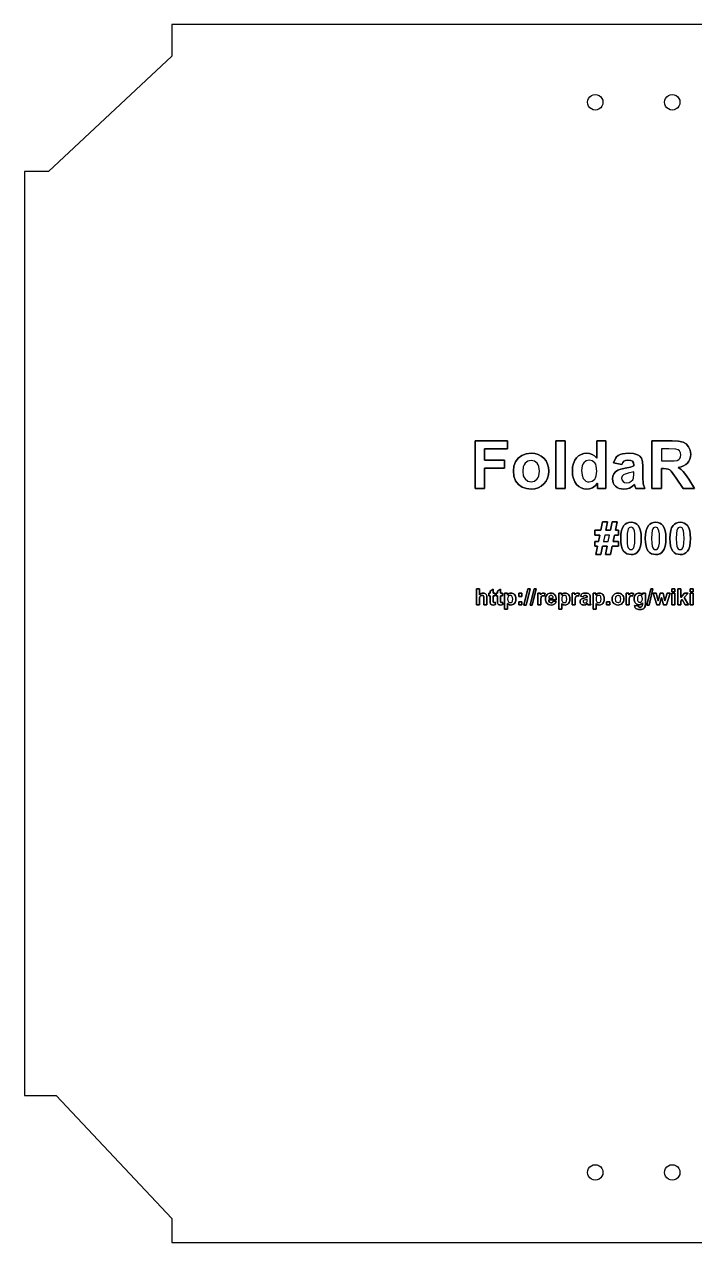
# Model space of a CAD drawing. Header units: metres. Extents: x 2427 to 2743, y 93 to 409.
# Drawn here: x 2426.7 to 2600.8, y 92.7 to 409.2 of the extents above; entities that cross this region are included whole.
import ezdxf

# ---------------------------------------------------------------- set-up
doc = ezdxf.new("R2010")
doc.units = ezdxf.units.M

msp = doc.modelspace()

# ---------------------------------------------------------------- linework, layer by layer
at = {"layer": 'Layer0'}
for p, q in [((2594.13, 298.93, 0), (2592.18, 298.93, 0)), ((2592.18, 298.93, 0), (2592.18, 295.8, 0)), ((2595.94, 298.89, 0), (2594.13, 298.93, 0)), ((2596.48, 298.71, 0), (2595.94, 298.89, 0)), ((2596.88, 298.4, 0), (2596.48, 298.71, 0)), ((2597.13, 297.96, 0), (2596.88, 298.4, 0)), ((2597.21, 297.4, 0), (2597.13, 297.96, 0)), ((2571.6, 294.51, 0), (2571.46, 293.34, 0)), ((2571.78, 294.97, 0), (2571.6, 294.51, 0)), ((2572.03, 295.34, 0), (2571.78, 294.97, 0)), ((2572.66, 295.84, 0), (2572.03, 295.34, 0)), ((2573.43, 296.01, 0), (2572.66, 295.84, 0)), ((2574.22, 295.84, 0), (2573.43, 296.01, 0)), ((2574.85, 295.33, 0), (2574.22, 295.84, 0)), ((2575.1, 294.94, 0), (2574.85, 295.33, 0)), ((2575.27, 294.44, 0), (2575.1, 294.94, 0)), ((2575.41, 293.12, 0), (2575.27, 294.44, 0)), ((2592.18, 295.8, 0), (2594.03, 295.8, 0)), ((2594.03, 295.8, 0), (2595.48, 295.84, 0)), ((2595.48, 295.84, 0), (2596.26, 295.95, 0)), ((2596.26, 295.95, 0), (2596.66, 296.16, 0)), ((2596.66, 296.16, 0), (2596.96, 296.47, 0)), ((2596.96, 296.47, 0), (2597.15, 296.89, 0)), ((2597.15, 296.89, 0), (2597.21, 297.4, 0)), ((2571.46, 293.34, 0), (2571.56, 292.11, 0)), ((2571.56, 292.11, 0), (2571.85, 291.28, 0)), ((2571.85, 291.28, 0), (2572.17, 290.87, 0)), ((2574.84, 291.04, 0), (2575.09, 291.43, 0)), ((2575.09, 291.43, 0), (2575.27, 291.91, 0)), ((2575.27, 291.91, 0), (2575.41, 293.12, 0)), ((2572.17, 290.87, 0), (2572.54, 290.58, 0)), ((2572.54, 290.58, 0), (2572.97, 290.41, 0)), ((2572.97, 290.41, 0), (2573.45, 290.35, 0)), ((2573.45, 290.35, 0), (2574.21, 290.52, 0)), ((2574.21, 290.52, 0), (2574.84, 291.04, 0)), ((2584.01, 278.53, 0), (2583.77, 278.39, 0)), ((2584.28, 278.58, 0), (2584.01, 278.53, 0)), ((2584.55, 278.53, 0), (2584.28, 278.58, 0)), ((2584.78, 278.39, 0), (2584.55, 278.53, 0)), ((2590.39, 278.53, 0), (2590.15, 278.39, 0)), ((2590.66, 278.58, 0), (2590.39, 278.53, 0)), ((2590.93, 278.53, 0), (2590.66, 278.58, 0)), ((2591.17, 278.39, 0), (2590.93, 278.53, 0)), ((2596.78, 278.53, 0), (2596.54, 278.39, 0)), ((2597.05, 278.58, 0), (2596.78, 278.53, 0)), ((2597.32, 278.53, 0), (2597.05, 278.58, 0)), ((2597.55, 278.39, 0), (2597.32, 278.53, 0)), ((2577.45, 276.56, 0), (2577.12, 274.91, 0)), ((2578.69, 276.56, 0), (2577.45, 276.56, 0)), ((2578.36, 274.91, 0), (2578.69, 276.56, 0)), ((2583.3, 276.92, 0), (2583.26, 275.68, 0)), ((2583.26, 275.68, 0), (2583.29, 274.46, 0)), ((2583.42, 277.74, 0), (2583.3, 276.92, 0)), ((2583.57, 278.14, 0), (2583.42, 277.74, 0)), ((2583.77, 278.39, 0), (2583.57, 278.14, 0)), ((2584.99, 278.12, 0), (2584.78, 278.39, 0)), ((2585.15, 277.67, 0), (2584.99, 278.12, 0)), ((2585.26, 276.9, 0), (2585.15, 277.67, 0)), ((2585.3, 275.68, 0), (2585.26, 276.9, 0)), ((2585.26, 274.45, 0), (2585.3, 275.68, 0)), ((2589.68, 276.92, 0), (2589.64, 275.68, 0)), ((2589.64, 275.68, 0), (2589.68, 274.46, 0)), ((2589.8, 277.74, 0), (2589.68, 276.92, 0)), ((2589.95, 278.14, 0), (2589.8, 277.74, 0)), ((2590.15, 278.39, 0), (2589.95, 278.14, 0)), ((2591.37, 278.12, 0), (2591.17, 278.39, 0)), ((2591.54, 277.67, 0), (2591.37, 278.12, 0)), ((2591.65, 276.9, 0), (2591.54, 277.67, 0)), ((2591.64, 274.45, 0), (2591.68, 275.68, 0)), ((2591.68, 275.68, 0), (2591.65, 276.9, 0)), ((2596.07, 276.92, 0), (2596.03, 275.68, 0)), ((2596.03, 275.68, 0), (2596.06, 274.46, 0)), ((2596.19, 277.74, 0), (2596.07, 276.92, 0)), ((2596.34, 278.14, 0), (2596.19, 277.74, 0)), ((2596.54, 278.39, 0), (2596.34, 278.14, 0)), ((2597.76, 278.12, 0), (2597.55, 278.39, 0)), ((2597.92, 277.67, 0), (2597.76, 278.12, 0)), ((2598.03, 276.9, 0), (2597.92, 277.67, 0)), ((2598.07, 275.68, 0), (2598.03, 276.9, 0)), ((2598.03, 274.45, 0), (2598.07, 275.68, 0)), ((2577.12, 274.91, 0), (2578.36, 274.91, 0)), ((2583.29, 274.46, 0), (2583.4, 273.7, 0)), ((2583.4, 273.7, 0), (2583.57, 273.24, 0)), ((2583.57, 273.24, 0), (2583.77, 272.97, 0)), ((2583.77, 272.97, 0), (2584.01, 272.84, 0)), ((2584.01, 272.84, 0), (2584.28, 272.8, 0)), ((2584.28, 272.8, 0), (2584.55, 272.84, 0)), ((2584.55, 272.84, 0), (2584.79, 272.98, 0)), ((2584.79, 272.98, 0), (2584.99, 273.23, 0)), ((2584.99, 273.23, 0), (2585.13, 273.63, 0)), ((2585.13, 273.63, 0), (2585.26, 274.45, 0)), ((2589.68, 274.46, 0), (2589.79, 273.7, 0)), ((2589.79, 273.7, 0), (2589.95, 273.24, 0)), ((2589.95, 273.24, 0), (2590.15, 272.97, 0)), ((2590.15, 272.97, 0), (2590.39, 272.84, 0)), ((2590.39, 272.84, 0), (2590.66, 272.8, 0)), ((2590.66, 272.8, 0), (2590.93, 272.84, 0)), ((2590.93, 272.84, 0), (2591.17, 272.98, 0)), ((2591.17, 272.98, 0), (2591.37, 273.23, 0)), ((2591.37, 273.23, 0), (2591.52, 273.63, 0)), ((2591.52, 273.63, 0), (2591.64, 274.45, 0)), ((2596.06, 274.46, 0), (2596.17, 273.7, 0)), ((2596.17, 273.7, 0), (2596.34, 273.24, 0)), ((2596.34, 273.24, 0), (2596.54, 272.97, 0)), ((2596.54, 272.97, 0), (2596.78, 272.84, 0)), ((2596.78, 272.84, 0), (2597.05, 272.8, 0)), ((2597.05, 272.8, 0), (2597.32, 272.84, 0)), ((2597.32, 272.84, 0), (2597.56, 272.98, 0)), ((2597.56, 272.98, 0), (2597.76, 273.23, 0)), ((2597.76, 273.23, 0), (2597.9, 273.63, 0)), ((2597.9, 273.63, 0), (2598.03, 274.45, 0)), ((2552.28, 260.36, 0), (2552.24, 259.98, 0)), ((2552.24, 259.98, 0), (2552.29, 259.54, 0)), ((2552.34, 260.52, 0), (2552.28, 260.36, 0)), ((2552.29, 259.54, 0), (2552.35, 259.38, 0)), ((2552.43, 260.64, 0), (2552.34, 260.52, 0)), ((2552.64, 260.81, 0), (2552.43, 260.64, 0)), ((2552.91, 260.86, 0), (2552.64, 260.81, 0)), ((2553.16, 260.81, 0), (2552.91, 260.86, 0)), ((2553.37, 260.64, 0), (2553.16, 260.81, 0)), ((2553.45, 260.51, 0), (2553.37, 260.64, 0)), ((2553.51, 260.35, 0), (2553.45, 260.51, 0)), ((2553.56, 259.94, 0), (2553.51, 260.35, 0)), ((2553.51, 259.51, 0), (2553.56, 259.94, 0)), ((2566.32, 260.36, 0), (2566.27, 259.98, 0)), ((2566.27, 259.98, 0), (2566.32, 259.54, 0)), ((2566.38, 260.52, 0), (2566.32, 260.36, 0)), ((2566.32, 259.54, 0), (2566.38, 259.38, 0)), ((2566.46, 260.64, 0), (2566.38, 260.52, 0)), ((2566.68, 260.81, 0), (2566.46, 260.64, 0)), ((2566.94, 260.86, 0), (2566.68, 260.81, 0)), ((2567.19, 260.81, 0), (2566.94, 260.86, 0)), ((2567.4, 260.64, 0), (2567.19, 260.81, 0)), ((2567.49, 260.51, 0), (2567.4, 260.64, 0)), ((2567.55, 260.35, 0), (2567.49, 260.51, 0)), ((2567.59, 259.94, 0), (2567.55, 260.35, 0)), ((2567.55, 259.51, 0), (2567.59, 259.94, 0)), ((2571.99, 259.61, 0), (2571.87, 259.49, 0)), ((2572.15, 259.68, 0), (2571.99, 259.61, 0)), ((2572.42, 259.75, 0), (2572.15, 259.68, 0)), ((2572.9, 259.87, 0), (2572.42, 259.75, 0)), ((2572.86, 259.33, 0), (2572.9, 259.71, 0)), ((2572.9, 259.71, 0), (2572.9, 259.87, 0)), ((2575.25, 260.36, 0), (2575.2, 259.98, 0)), ((2575.2, 259.98, 0), (2575.25, 259.54, 0)), ((2575.31, 260.52, 0), (2575.25, 260.36, 0)), ((2575.25, 259.54, 0), (2575.31, 259.38, 0)), ((2575.39, 260.64, 0), (2575.31, 260.52, 0)), ((2575.61, 260.81, 0), (2575.39, 260.64, 0)), ((2575.87, 260.86, 0), (2575.61, 260.81, 0)), ((2576.13, 260.81, 0), (2575.87, 260.86, 0)), ((2576.34, 260.64, 0), (2576.13, 260.81, 0)), ((2576.42, 260.51, 0), (2576.34, 260.64, 0)), ((2576.48, 260.35, 0), (2576.42, 260.51, 0)), ((2576.53, 259.94, 0), (2576.48, 260.35, 0)), ((2576.48, 259.51, 0), (2576.53, 259.94, 0)), ((2552.35, 259.38, 0), (2552.43, 259.24, 0)), ((2552.43, 259.24, 0), (2552.66, 259.06, 0)), ((2552.66, 259.06, 0), (2552.78, 259.01, 0)), ((2552.78, 259.01, 0), (2552.92, 259, 0)), ((2552.92, 259, 0), (2553.17, 259.05, 0)), ((2553.17, 259.05, 0), (2553.38, 259.22, 0)), ((2553.38, 259.22, 0), (2553.46, 259.35, 0)), ((2553.46, 259.35, 0), (2553.51, 259.51, 0)), ((2566.38, 259.38, 0), (2566.47, 259.24, 0)), ((2566.47, 259.24, 0), (2566.69, 259.06, 0)), ((2566.69, 259.06, 0), (2566.82, 259.01, 0)), ((2566.82, 259.01, 0), (2566.95, 259, 0)), ((2566.95, 259, 0), (2567.21, 259.05, 0)), ((2567.21, 259.05, 0), (2567.41, 259.22, 0)), ((2567.41, 259.22, 0), (2567.49, 259.35, 0)), ((2567.49, 259.35, 0), (2567.55, 259.51, 0)), ((2571.87, 259.49, 0), (2571.83, 259.34, 0)), ((2571.83, 259.34, 0), (2571.86, 259.18, 0)), ((2571.86, 259.18, 0), (2571.96, 259.05, 0)), ((2571.96, 259.05, 0), (2572.1, 258.96, 0)), ((2572.1, 258.96, 0), (2572.27, 258.93, 0)), ((2572.27, 258.93, 0), (2572.48, 258.96, 0)), ((2572.48, 258.96, 0), (2572.68, 259.07, 0)), ((2572.68, 259.07, 0), (2572.8, 259.19, 0)), ((2572.8, 259.19, 0), (2572.86, 259.33, 0)), ((2575.31, 259.38, 0), (2575.4, 259.24, 0)), ((2575.4, 259.24, 0), (2575.62, 259.06, 0)), ((2575.62, 259.06, 0), (2575.75, 259.01, 0)), ((2575.75, 259.01, 0), (2575.89, 259, 0)), ((2575.89, 259, 0), (2576.14, 259.05, 0)), ((2576.14, 259.05, 0), (2576.34, 259.22, 0)), ((2576.34, 259.22, 0), (2576.42, 259.35, 0)), ((2576.42, 259.35, 0), (2576.48, 259.51, 0))]:
    msp.add_line(p, q, dxfattribs=at)
for points in [[(2426.74, 370.98, 0), (2426.74, 130.98, 0), (2434.99, 130.98, 0), (2464.99, 98.98, 0), (2464.99, 92.73, 0), (2704.99, 92.73, 0), (2704.99, 100.98, 0), (2736.99, 130.98, 0), (2743.24, 130.98, 0), (2743.24, 370.98, 0), (2734.99, 370.98, 0), (2704.99, 402.98, 0), (2704.99, 409.23, 0), (2464.99, 409.23, 0), (2464.99, 400.98, 0), (2432.99, 370.98, 0), (2426.74, 370.98, 0)], [(2573.99, 387.25, 0), (2573.57, 387.57, 0), (2573.25, 387.98, 0), (2573.05, 388.46, 0), (2572.99, 388.98, 0), (2573.05, 389.5, 0), (2573.25, 389.98, 0), (2573.57, 390.39, 0), (2573.99, 390.71, 0), (2574.47, 390.91, 0), (2574.99, 390.98, 0), (2575.5, 390.91, 0), (2575.99, 390.71, 0), (2576.4, 390.39, 0), (2576.72, 389.98, 0), (2576.92, 389.5, 0), (2576.99, 388.98, 0), (2576.92, 388.46, 0), (2576.72, 387.98, 0), (2576.4, 387.57, 0), (2575.99, 387.25, 0), (2575.5, 387.05, 0), (2574.99, 386.98, 0), (2574.47, 387.05, 0), (2573.99, 387.25, 0)], [(2593.99, 390.71, 0), (2594.47, 390.91, 0), (2594.99, 390.98, 0), (2595.5, 390.91, 0), (2595.99, 390.71, 0), (2596.4, 390.39, 0), (2596.72, 389.98, 0), (2596.92, 389.5, 0), (2596.99, 388.98, 0), (2596.92, 388.46, 0), (2596.72, 387.98, 0), (2596.4, 387.57, 0), (2595.99, 387.25, 0), (2595.5, 387.05, 0), (2594.99, 386.98, 0), (2594.47, 387.05, 0), (2593.99, 387.25, 0), (2593.57, 387.57, 0), (2593.25, 387.98, 0), (2593.05, 388.46, 0), (2592.99, 388.98, 0), (2593.05, 389.5, 0), (2593.25, 389.98, 0), (2593.57, 390.39, 0), (2593.99, 390.71, 0)], [(2546.27, 298.93, 0), (2552.24, 298.93, 0), (2552.24, 301.01, 0), (2543.78, 301.01, 0), (2543.78, 288.69, 0), (2546.27, 288.69, 0), (2546.27, 293.92, 0), (2551.42, 293.92, 0), (2551.42, 296.01, 0), (2546.27, 296.01, 0), (2546.27, 298.93, 0)], [(2552.24, 298.93, 0), (2546.27, 298.93, 0), (2546.27, 296.01, 0), (2551.42, 296.01, 0), (2551.42, 293.92, 0), (2546.27, 293.92, 0), (2546.27, 288.69, 0), (2543.78, 288.69, 0), (2543.78, 301.01, 0), (2552.24, 301.01, 0), (2552.24, 298.93, 0)], [(2564.79, 288.69, 0), (2567.15, 288.69, 0), (2567.15, 301.01, 0), (2564.79, 301.01, 0), (2564.79, 288.69, 0)], [(2567.15, 288.69, 0), (2564.79, 288.69, 0), (2564.79, 301.01, 0), (2567.15, 301.01, 0), (2567.15, 288.69, 0)], [(2569.11, 294.25, 0), (2569.04, 293.18, 0), (2569.11, 292.14, 0), (2569.32, 291.21, 0), (2569.66, 290.41, 0), (2570.14, 289.72, 0), (2570.72, 289.18, 0), (2571.35, 288.79, 0), (2572.04, 288.56, 0), (2572.78, 288.48, 0), (2573.53, 288.58, 0), (2574.28, 288.86, 0), (2574.97, 289.33, 0), (2575.57, 290, 0), (2575.57, 288.69, 0), (2577.76, 288.69, 0), (2577.76, 301.01, 0), (2575.4, 301.01, 0), (2575.4, 296.57, 0), (2574.83, 297.12, 0), (2574.21, 297.51, 0), (2573.53, 297.74, 0), (2572.81, 297.82, 0), (2572.03, 297.74, 0), (2571.32, 297.52, 0), (2570.68, 297.15, 0), (2570.11, 296.64, 0), (2569.65, 295.98, 0), (2569.31, 295.18, 0), (2569.11, 294.25, 0)], [(2569.04, 293.18, 0), (2569.11, 294.25, 0), (2569.31, 295.18, 0), (2569.65, 295.98, 0), (2570.11, 296.64, 0), (2570.68, 297.15, 0), (2571.32, 297.52, 0), (2572.03, 297.74, 0), (2572.81, 297.82, 0), (2573.53, 297.74, 0), (2574.21, 297.51, 0), (2574.83, 297.12, 0), (2575.4, 296.57, 0), (2575.4, 301.01, 0), (2577.76, 301.01, 0), (2577.76, 288.69, 0), (2575.57, 288.69, 0), (2575.57, 290, 0), (2574.97, 289.33, 0), (2574.28, 288.86, 0), (2573.53, 288.58, 0), (2572.78, 288.48, 0), (2572.04, 288.56, 0), (2571.35, 288.79, 0), (2570.72, 289.18, 0), (2570.14, 289.72, 0), (2569.66, 290.41, 0), (2569.32, 291.21, 0), (2569.11, 292.14, 0), (2569.04, 293.18, 0)], [(2589.7, 301.01, 0), (2589.7, 288.69, 0), (2592.18, 288.69, 0), (2592.18, 293.83, 0), (2592.69, 293.83, 0), (2593.43, 293.8, 0), (2593.94, 293.69, 0), (2594.33, 293.5, 0), (2594.69, 293.18, 0), (2596, 291.37, 0), (2597.8, 288.69, 0), (2600.78, 288.69, 0), (2599.27, 291.09, 0), (2598.47, 292.31, 0), (2597.86, 293.09, 0), (2597.26, 293.63, 0), (2596.52, 294.13, 0), (2597.28, 294.29, 0), (2597.94, 294.53, 0), (2598.5, 294.86, 0), (2598.96, 295.27, 0), (2599.32, 295.75, 0), (2599.57, 296.29, 0), (2599.73, 296.89, 0), (2599.78, 297.56, 0), (2599.64, 298.59, 0), (2599.24, 299.5, 0), (2598.61, 300.22, 0), (2597.81, 300.68, 0), (2596.64, 300.93, 0), (2594.93, 301.01, 0), (2589.7, 301.01, 0)], [(2589.7, 288.69, 0), (2589.7, 301.01, 0), (2594.93, 301.01, 0), (2596.64, 300.93, 0), (2597.81, 300.68, 0), (2598.61, 300.22, 0), (2599.24, 299.5, 0), (2599.64, 298.59, 0), (2599.78, 297.56, 0), (2599.73, 296.89, 0), (2599.57, 296.29, 0), (2599.32, 295.75, 0), (2598.96, 295.27, 0), (2598.5, 294.86, 0), (2597.94, 294.53, 0), (2597.28, 294.29, 0), (2596.52, 294.13, 0), (2597.26, 293.63, 0), (2597.86, 293.09, 0), (2598.47, 292.31, 0), (2599.27, 291.09, 0), (2600.78, 288.69, 0), (2597.8, 288.69, 0), (2596, 291.37, 0), (2594.69, 293.18, 0), (2594.33, 293.5, 0), (2593.94, 293.69, 0), (2593.43, 293.8, 0), (2592.69, 293.83, 0), (2592.18, 293.83, 0), (2592.18, 288.69, 0), (2589.7, 288.69, 0)], [(2555.02, 289.72, 0), (2556, 289.04, 0), (2557.14, 288.62, 0), (2558.34, 288.48, 0), (2559.29, 288.57, 0), (2560.16, 288.82, 0), (2560.94, 289.23, 0), (2561.63, 289.82, 0), (2562.2, 290.53, 0), (2562.61, 291.32, 0), (2562.86, 292.21, 0), (2562.94, 293.18, 0), (2562.86, 294.14, 0), (2562.62, 295.01, 0), (2562.21, 295.8, 0), (2561.64, 296.5, 0), (2560.95, 297.08, 0), (2560.17, 297.49, 0), (2559.29, 297.74, 0), (2558.32, 297.82, 0), (2557.07, 297.67, 0), (2555.95, 297.24, 0), (2555.01, 296.53, 0), (2554.3, 295.56, 0), (2553.87, 294.44, 0), (2553.72, 293.28, 0), (2553.87, 291.86, 0), (2554.3, 290.67, 0), (2555.02, 289.72, 0)], [(2556, 289.04, 0), (2555.02, 289.72, 0), (2554.3, 290.67, 0), (2553.87, 291.86, 0), (2553.72, 293.28, 0), (2553.87, 294.44, 0), (2554.3, 295.56, 0), (2555.01, 296.53, 0), (2555.95, 297.24, 0), (2557.07, 297.67, 0), (2558.32, 297.82, 0), (2559.29, 297.74, 0), (2560.17, 297.49, 0), (2560.95, 297.08, 0), (2561.64, 296.5, 0), (2562.21, 295.8, 0), (2562.62, 295.01, 0), (2562.86, 294.14, 0), (2562.94, 293.18, 0), (2562.86, 292.21, 0), (2562.61, 291.32, 0), (2562.2, 290.53, 0), (2561.63, 289.82, 0), (2560.94, 289.23, 0), (2560.16, 288.82, 0), (2559.29, 288.57, 0), (2558.34, 288.48, 0), (2557.14, 288.62, 0), (2556, 289.04, 0)], [(2582.73, 293.93, 0), (2581.64, 293.68, 0), (2580.85, 293.38, 0), (2580.27, 293, 0), (2579.83, 292.47, 0), (2579.56, 291.84, 0), (2579.47, 291.12, 0), (2579.52, 290.58, 0), (2579.67, 290.08, 0), (2579.92, 289.63, 0), (2580.27, 289.23, 0), (2580.7, 288.91, 0), (2581.21, 288.67, 0), (2581.79, 288.53, 0), (2582.44, 288.48, 0), (2583.2, 288.56, 0), (2583.91, 288.78, 0), (2584.58, 289.15, 0), (2585.21, 289.66, 0), (2585.29, 289.38, 0), (2585.52, 288.69, 0), (2587.85, 288.69, 0), (2587.43, 289.88, 0), (2587.32, 291.62, 0), (2587.34, 294.38, 0), (2587.26, 295.68, 0), (2587.03, 296.49, 0), (2586.6, 297.02, 0), (2585.94, 297.44, 0), (2584.96, 297.72, 0), (2583.58, 297.82, 0), (2582.06, 297.66, 0), (2581.45, 297.47, 0), (2580.96, 297.2, 0), (2580.55, 296.84, 0), (2580.21, 296.41, 0), (2579.71, 295.28, 0), (2581.86, 294.89, 0), (2582.11, 295.42, 0), (2582.43, 295.76, 0), (2582.85, 295.95, 0), (2583.41, 296.01, 0), (2584.2, 295.94, 0), (2584.68, 295.72, 0), (2584.94, 295.33, 0), (2585.02, 294.75, 0), (2585.02, 294.51, 0), (2584.13, 294.23, 0), (2582.73, 293.93, 0)], [(2581.64, 293.68, 0), (2582.73, 293.93, 0), (2584.13, 294.23, 0), (2585.02, 294.51, 0), (2585.02, 294.75, 0), (2584.94, 295.33, 0), (2584.68, 295.72, 0), (2584.2, 295.94, 0), (2583.41, 296.01, 0), (2582.85, 295.95, 0), (2582.43, 295.76, 0), (2582.11, 295.42, 0), (2581.86, 294.89, 0), (2579.71, 295.28, 0), (2580.21, 296.41, 0), (2580.55, 296.84, 0), (2580.96, 297.2, 0), (2581.45, 297.47, 0), (2582.06, 297.66, 0), (2583.58, 297.82, 0), (2584.96, 297.72, 0), (2585.94, 297.44, 0), (2586.6, 297.02, 0), (2587.03, 296.49, 0), (2587.26, 295.68, 0), (2587.34, 294.38, 0), (2587.32, 291.62, 0), (2587.43, 289.88, 0), (2587.85, 288.69, 0), (2585.52, 288.69, 0), (2585.29, 289.38, 0), (2585.21, 289.66, 0), (2584.58, 289.15, 0), (2583.91, 288.78, 0), (2583.2, 288.56, 0), (2582.44, 288.48, 0), (2581.79, 288.53, 0), (2581.21, 288.67, 0), (2580.7, 288.91, 0), (2580.27, 289.23, 0), (2579.92, 289.63, 0), (2579.67, 290.08, 0), (2579.52, 290.58, 0), (2579.47, 291.12, 0), (2579.56, 291.84, 0), (2579.83, 292.47, 0), (2580.27, 293, 0), (2580.85, 293.38, 0), (2581.64, 293.68, 0)], [(2556.3, 291.98, 0), (2556.5, 291.51, 0), (2556.78, 291.12, 0), (2557.48, 290.59, 0), (2558.33, 290.41, 0), (2558.78, 290.45, 0), (2559.18, 290.59, 0), (2559.88, 291.12, 0), (2560.16, 291.51, 0), (2560.35, 291.98, 0), (2560.51, 293.17, 0), (2560.35, 294.33, 0), (2560.16, 294.8, 0), (2559.88, 295.19, 0), (2559.18, 295.72, 0), (2558.78, 295.85, 0), (2558.33, 295.89, 0), (2557.48, 295.72, 0), (2556.78, 295.19, 0), (2556.5, 294.79, 0), (2556.3, 294.32, 0), (2556.15, 293.15, 0), (2556.3, 291.98, 0)], [(2582.62, 290.24, 0), (2583.15, 290.15, 0), (2583.77, 290.25, 0), (2584.36, 290.57, 0), (2584.72, 290.93, 0), (2584.93, 291.35, 0), (2585.02, 292.5, 0), (2585.02, 292.97, 0), (2583.58, 292.61, 0), (2582.77, 292.4, 0), (2582.3, 292.2, 0), (2581.95, 291.83, 0), (2581.83, 291.37, 0), (2581.93, 290.91, 0), (2582.2, 290.51, 0), (2582.62, 290.24, 0)], [(2574.84, 273.68, 0), (2575.6, 273.68, 0), (2575.16, 271.49, 0), (2576.43, 271.49, 0), (2576.87, 273.68, 0), (2578.12, 273.68, 0), (2577.68, 271.49, 0), (2578.93, 271.49, 0), (2579.38, 273.68, 0), (2580.99, 273.68, 0), (2580.99, 274.91, 0), (2579.63, 274.91, 0), (2579.97, 276.56, 0), (2580.99, 276.56, 0), (2580.99, 277.8, 0), (2580.22, 277.8, 0), (2580.67, 279.99, 0), (2579.37, 279.99, 0), (2578.93, 277.8, 0), (2577.7, 277.8, 0), (2578.14, 279.99, 0), (2576.88, 279.99, 0), (2576.44, 277.8, 0), (2574.84, 277.8, 0), (2574.84, 276.56, 0), (2576.19, 276.56, 0), (2575.85, 274.91, 0), (2574.84, 274.91, 0), (2574.84, 273.68, 0)], [(2575.6, 273.68, 0), (2574.84, 273.68, 0), (2574.84, 274.91, 0), (2575.85, 274.91, 0), (2576.19, 276.56, 0), (2574.84, 276.56, 0), (2574.84, 277.8, 0), (2576.44, 277.8, 0), (2576.88, 279.99, 0), (2578.14, 279.99, 0), (2577.7, 277.8, 0), (2578.93, 277.8, 0), (2579.37, 279.99, 0), (2580.67, 279.99, 0), (2580.22, 277.8, 0), (2580.99, 277.8, 0), (2580.99, 276.56, 0), (2579.97, 276.56, 0), (2579.63, 274.91, 0), (2580.99, 274.91, 0), (2580.99, 273.68, 0), (2579.38, 273.68, 0), (2578.93, 271.49, 0), (2577.68, 271.49, 0), (2578.12, 273.68, 0), (2576.87, 273.68, 0), (2576.43, 271.49, 0), (2575.16, 271.49, 0), (2575.6, 273.68, 0)], [(2584.84, 279.83, 0), (2584.28, 279.88, 0), (2583.71, 279.83, 0), (2583.21, 279.67, 0), (2582.78, 279.41, 0), (2582.42, 279.04, 0), (2582.06, 278.45, 0), (2581.81, 277.7, 0), (2581.66, 276.78, 0), (2581.61, 275.7, 0), (2581.65, 274.61, 0), (2581.79, 273.69, 0), (2582.02, 272.96, 0), (2582.34, 272.41, 0), (2582.74, 272.01, 0), (2583.19, 271.72, 0), (2583.71, 271.55, 0), (2584.28, 271.49, 0), (2584.84, 271.54, 0), (2585.34, 271.7, 0), (2585.77, 271.96, 0), (2586.14, 272.33, 0), (2586.49, 272.92, 0), (2586.74, 273.68, 0), (2586.89, 274.6, 0), (2586.95, 275.68, 0), (2586.9, 276.77, 0), (2586.74, 277.69, 0), (2586.49, 278.44, 0), (2586.14, 279.03, 0), (2585.77, 279.4, 0), (2585.34, 279.67, 0), (2584.84, 279.83, 0)], [(2584.28, 279.88, 0), (2584.84, 279.83, 0), (2585.34, 279.67, 0), (2585.77, 279.4, 0), (2586.14, 279.03, 0), (2586.49, 278.44, 0), (2586.74, 277.69, 0), (2586.9, 276.77, 0), (2586.95, 275.68, 0), (2586.89, 274.6, 0), (2586.74, 273.68, 0), (2586.49, 272.92, 0), (2586.14, 272.33, 0), (2585.77, 271.96, 0), (2585.34, 271.7, 0), (2584.84, 271.54, 0), (2584.28, 271.49, 0), (2583.71, 271.55, 0), (2583.19, 271.72, 0), (2582.74, 272.01, 0), (2582.34, 272.41, 0), (2582.02, 272.96, 0), (2581.79, 273.69, 0), (2581.65, 274.61, 0), (2581.61, 275.7, 0), (2581.66, 276.78, 0), (2581.81, 277.7, 0), (2582.06, 278.45, 0), (2582.42, 279.04, 0), (2582.78, 279.41, 0), (2583.21, 279.67, 0), (2583.71, 279.83, 0), (2584.28, 279.88, 0)], [(2591.23, 279.83, 0), (2590.66, 279.88, 0), (2590.1, 279.83, 0), (2589.6, 279.67, 0), (2589.17, 279.41, 0), (2588.8, 279.04, 0), (2588.45, 278.45, 0), (2588.2, 277.7, 0), (2588.04, 276.78, 0), (2587.99, 275.7, 0), (2588.04, 274.61, 0), (2588.18, 273.69, 0), (2588.41, 272.96, 0), (2588.73, 272.41, 0), (2589.12, 272.01, 0), (2589.58, 271.72, 0), (2590.09, 271.55, 0), (2590.66, 271.49, 0), (2591.23, 271.54, 0), (2591.72, 271.7, 0), (2592.16, 271.96, 0), (2592.52, 272.33, 0), (2592.88, 272.92, 0), (2593.13, 273.68, 0), (2593.28, 274.6, 0), (2593.33, 275.68, 0), (2593.28, 276.77, 0), (2593.13, 277.69, 0), (2592.88, 278.44, 0), (2592.53, 279.03, 0), (2592.16, 279.4, 0), (2591.73, 279.67, 0), (2591.23, 279.83, 0)], [(2590.66, 279.88, 0), (2591.23, 279.83, 0), (2591.73, 279.67, 0), (2592.16, 279.4, 0), (2592.53, 279.03, 0), (2592.88, 278.44, 0), (2593.13, 277.69, 0), (2593.28, 276.77, 0), (2593.33, 275.68, 0), (2593.28, 274.6, 0), (2593.13, 273.68, 0), (2592.88, 272.92, 0), (2592.52, 272.33, 0), (2592.16, 271.96, 0), (2591.72, 271.7, 0), (2591.23, 271.54, 0), (2590.66, 271.49, 0), (2590.09, 271.55, 0), (2589.58, 271.72, 0), (2589.12, 272.01, 0), (2588.73, 272.41, 0), (2588.41, 272.96, 0), (2588.18, 273.69, 0), (2588.04, 274.61, 0), (2587.99, 275.7, 0), (2588.04, 276.78, 0), (2588.2, 277.7, 0), (2588.45, 278.45, 0), (2588.8, 279.04, 0), (2589.17, 279.41, 0), (2589.6, 279.67, 0), (2590.1, 279.83, 0), (2590.66, 279.88, 0)], [(2597.61, 279.83, 0), (2597.05, 279.88, 0), (2596.48, 279.83, 0), (2595.98, 279.67, 0), (2595.55, 279.41, 0), (2595.19, 279.04, 0), (2594.83, 278.45, 0), (2594.58, 277.7, 0), (2594.43, 276.78, 0), (2594.38, 275.7, 0), (2594.42, 274.61, 0), (2594.56, 273.69, 0), (2594.79, 272.96, 0), (2595.11, 272.41, 0), (2595.51, 272.01, 0), (2595.96, 271.72, 0), (2596.48, 271.55, 0), (2597.05, 271.49, 0), (2597.61, 271.54, 0), (2598.11, 271.7, 0), (2598.54, 271.96, 0), (2598.91, 272.33, 0), (2599.26, 272.92, 0), (2599.51, 273.68, 0), (2599.66, 274.6, 0), (2599.72, 275.68, 0), (2599.66, 276.77, 0), (2599.51, 277.69, 0), (2599.26, 278.44, 0), (2598.91, 279.03, 0), (2598.54, 279.4, 0), (2598.11, 279.67, 0), (2597.61, 279.83, 0)], [(2597.05, 279.88, 0), (2597.61, 279.83, 0), (2598.11, 279.67, 0), (2598.54, 279.4, 0), (2598.91, 279.03, 0), (2599.26, 278.44, 0), (2599.51, 277.69, 0), (2599.66, 276.77, 0), (2599.72, 275.68, 0), (2599.66, 274.6, 0), (2599.51, 273.68, 0), (2599.26, 272.92, 0), (2598.91, 272.33, 0), (2598.54, 271.96, 0), (2598.11, 271.7, 0), (2597.61, 271.54, 0), (2597.05, 271.49, 0), (2596.48, 271.55, 0), (2595.96, 271.72, 0), (2595.51, 272.01, 0), (2595.11, 272.41, 0), (2594.79, 272.96, 0), (2594.56, 273.69, 0), (2594.42, 274.61, 0), (2594.38, 275.7, 0), (2594.43, 276.78, 0), (2594.58, 277.7, 0), (2594.83, 278.45, 0), (2595.19, 279.04, 0), (2595.55, 279.41, 0), (2595.98, 279.67, 0), (2596.48, 279.83, 0), (2597.05, 279.88, 0)], [(2545.96, 260.72, 0), (2546.02, 260.61, 0), (2546.06, 260.4, 0), (2546.07, 260.01, 0), (2546.07, 258.44, 0), (2546.86, 258.44, 0), (2546.86, 260.19, 0), (2546.82, 260.78, 0), (2546.76, 260.96, 0), (2546.66, 261.13, 0), (2546.53, 261.27, 0), (2546.34, 261.38, 0), (2546.1, 261.46, 0), (2545.85, 261.49, 0), (2545.59, 261.46, 0), (2545.35, 261.37, 0), (2545.13, 261.23, 0), (2544.93, 261.04, 0), (2544.93, 262.55, 0), (2544.15, 262.55, 0), (2544.15, 258.44, 0), (2544.93, 258.44, 0), (2544.93, 259.93, 0), (2544.95, 260.26, 0), (2545.01, 260.5, 0), (2545.1, 260.67, 0), (2545.23, 260.79, 0), (2545.4, 260.86, 0), (2545.58, 260.88, 0), (2545.74, 260.86, 0), (2545.87, 260.81, 0), (2545.96, 260.72, 0)], [(2546.02, 260.61, 0), (2545.96, 260.72, 0), (2545.87, 260.81, 0), (2545.74, 260.86, 0), (2545.58, 260.88, 0), (2545.4, 260.86, 0), (2545.23, 260.79, 0), (2545.1, 260.67, 0), (2545.01, 260.5, 0), (2544.95, 260.26, 0), (2544.93, 259.93, 0), (2544.93, 258.44, 0), (2544.15, 258.44, 0), (2544.15, 262.55, 0), (2544.93, 262.55, 0), (2544.93, 261.04, 0), (2545.13, 261.23, 0), (2545.35, 261.37, 0), (2545.59, 261.46, 0), (2545.85, 261.49, 0), (2546.1, 261.46, 0), (2546.34, 261.38, 0), (2546.53, 261.27, 0), (2546.66, 261.13, 0), (2546.76, 260.96, 0), (2546.82, 260.78, 0), (2546.86, 260.19, 0), (2546.86, 258.44, 0), (2546.07, 258.44, 0), (2546.07, 260.01, 0), (2546.06, 260.4, 0), (2546.02, 260.61, 0)], [(2548.48, 259.59, 0), (2548.48, 260.79, 0), (2549.02, 260.79, 0), (2549.02, 261.42, 0), (2548.48, 261.42, 0), (2548.48, 262.47, 0), (2547.69, 262.01, 0), (2547.69, 261.42, 0), (2547.33, 261.42, 0), (2547.33, 260.79, 0), (2547.69, 260.79, 0), (2547.69, 259.49, 0), (2547.72, 258.94, 0), (2547.76, 258.76, 0), (2547.83, 258.63, 0), (2547.93, 258.53, 0), (2548.08, 258.45, 0), (2548.26, 258.39, 0), (2548.46, 258.37, 0), (2548.79, 258.4, 0), (2549.09, 258.49, 0), (2549.02, 259.1, 0), (2548.7, 259.03, 0), (2548.57, 259.07, 0), (2548.5, 259.17, 0), (2548.48, 259.59, 0)], [(2548.48, 260.79, 0), (2548.48, 259.59, 0), (2548.5, 259.17, 0), (2548.57, 259.07, 0), (2548.7, 259.03, 0), (2549.02, 259.1, 0), (2549.09, 258.49, 0), (2548.79, 258.4, 0), (2548.46, 258.37, 0), (2548.26, 258.39, 0), (2548.08, 258.45, 0), (2547.93, 258.53, 0), (2547.83, 258.63, 0), (2547.76, 258.76, 0), (2547.72, 258.94, 0), (2547.69, 259.49, 0), (2547.69, 260.79, 0), (2547.33, 260.79, 0), (2547.33, 261.42, 0), (2547.69, 261.42, 0), (2547.69, 262.01, 0), (2548.48, 262.47, 0), (2548.48, 261.42, 0), (2549.02, 261.42, 0), (2549.02, 260.79, 0), (2548.48, 260.79, 0)], [(2550.41, 259.17, 0), (2550.39, 259.59, 0), (2550.39, 260.79, 0), (2550.93, 260.79, 0), (2550.93, 261.42, 0), (2550.39, 261.42, 0), (2550.39, 262.47, 0), (2549.6, 262.01, 0), (2549.6, 261.42, 0), (2549.24, 261.42, 0), (2549.24, 260.79, 0), (2549.6, 260.79, 0), (2549.6, 259.49, 0), (2549.63, 258.94, 0), (2549.67, 258.76, 0), (2549.74, 258.63, 0), (2549.84, 258.53, 0), (2549.99, 258.45, 0), (2550.17, 258.39, 0), (2550.37, 258.37, 0), (2550.7, 258.4, 0), (2551, 258.49, 0), (2550.93, 259.1, 0), (2550.61, 259.03, 0), (2550.48, 259.07, 0), (2550.41, 259.17, 0)], [(2550.39, 259.59, 0), (2550.41, 259.17, 0), (2550.48, 259.07, 0), (2550.61, 259.03, 0), (2550.93, 259.1, 0), (2551, 258.49, 0), (2550.7, 258.4, 0), (2550.37, 258.37, 0), (2550.17, 258.39, 0), (2549.99, 258.45, 0), (2549.84, 258.53, 0), (2549.74, 258.63, 0), (2549.67, 258.76, 0), (2549.63, 258.94, 0), (2549.6, 259.49, 0), (2549.6, 260.79, 0), (2549.24, 260.79, 0), (2549.24, 261.42, 0), (2549.6, 261.42, 0), (2549.6, 262.01, 0), (2550.39, 262.47, 0), (2550.39, 261.42, 0), (2550.93, 261.42, 0), (2550.93, 260.79, 0), (2550.39, 260.79, 0), (2550.39, 259.59, 0)], [(2553.59, 258.48, 0), (2553.8, 258.61, 0), (2554, 258.79, 0), (2554.16, 259.02, 0), (2554.27, 259.28, 0), (2554.34, 259.59, 0), (2554.36, 259.95, 0), (2554.34, 260.29, 0), (2554.27, 260.59, 0), (2554.16, 260.86, 0), (2554, 261.08, 0), (2553.81, 261.26, 0), (2553.6, 261.38, 0), (2553.37, 261.46, 0), (2553.12, 261.49, 0), (2552.83, 261.45, 0), (2552.58, 261.35, 0), (2552.36, 261.18, 0), (2552.19, 260.98, 0), (2552.19, 261.42, 0), (2551.46, 261.42, 0), (2551.46, 257.31, 0), (2552.24, 257.31, 0), (2552.24, 258.81, 0), (2552.46, 258.61, 0), (2552.67, 258.47, 0), (2552.88, 258.4, 0), (2553.11, 258.37, 0), (2553.36, 258.4, 0), (2553.59, 258.48, 0)], [(2553.8, 258.61, 0), (2553.59, 258.48, 0), (2553.36, 258.4, 0), (2553.11, 258.37, 0), (2552.88, 258.4, 0), (2552.67, 258.47, 0), (2552.46, 258.61, 0), (2552.24, 258.81, 0), (2552.24, 257.31, 0), (2551.46, 257.31, 0), (2551.46, 261.42, 0), (2552.19, 261.42, 0), (2552.19, 260.98, 0), (2552.36, 261.18, 0), (2552.58, 261.35, 0), (2552.83, 261.45, 0), (2553.12, 261.49, 0), (2553.37, 261.46, 0), (2553.6, 261.38, 0), (2553.81, 261.26, 0), (2554, 261.08, 0), (2554.16, 260.86, 0), (2554.27, 260.59, 0), (2554.34, 260.29, 0), (2554.36, 259.95, 0), (2554.34, 259.59, 0), (2554.27, 259.28, 0), (2554.16, 259.02, 0), (2554, 258.79, 0), (2553.8, 258.61, 0)], [(2555.14, 260.63, 0), (2555.92, 260.63, 0), (2555.92, 261.42, 0), (2555.14, 261.42, 0), (2555.14, 260.63, 0)], [(2555.92, 260.63, 0), (2555.14, 260.63, 0), (2555.14, 261.42, 0), (2555.92, 261.42, 0), (2555.92, 260.63, 0)], [(2557.06, 258.37, 0), (2558.09, 262.62, 0), (2557.49, 262.62, 0), (2556.48, 258.37, 0), (2557.06, 258.37, 0)], [(2558.09, 262.62, 0), (2557.06, 258.37, 0), (2556.48, 258.37, 0), (2557.49, 262.62, 0), (2558.09, 262.62, 0)], [(2558.65, 258.37, 0), (2559.68, 262.62, 0), (2559.09, 262.62, 0), (2558.07, 258.37, 0), (2558.65, 258.37, 0)], [(2559.68, 262.62, 0), (2558.65, 258.37, 0), (2558.07, 258.37, 0), (2559.09, 262.62, 0), (2559.68, 262.62, 0)], [(2560.96, 261.24, 0), (2560.78, 261, 0), (2560.78, 261.42, 0), (2560.05, 261.42, 0), (2560.05, 258.44, 0), (2560.84, 258.44, 0), (2560.84, 259.36, 0), (2560.86, 259.99, 0), (2560.91, 260.36, 0), (2560.98, 260.56, 0), (2561.09, 260.69, 0), (2561.21, 260.76, 0), (2561.37, 260.78, 0), (2561.55, 260.75, 0), (2561.74, 260.65, 0), (2561.98, 261.34, 0), (2561.73, 261.45, 0), (2561.46, 261.49, 0), (2561.28, 261.46, 0), (2561.12, 261.39, 0), (2560.96, 261.24, 0)], [(2560.78, 261, 0), (2560.96, 261.24, 0), (2561.12, 261.39, 0), (2561.28, 261.46, 0), (2561.46, 261.49, 0), (2561.73, 261.45, 0), (2561.98, 261.34, 0), (2561.74, 260.65, 0), (2561.55, 260.75, 0), (2561.37, 260.78, 0), (2561.21, 260.76, 0), (2561.09, 260.69, 0), (2560.98, 260.56, 0), (2560.91, 260.36, 0), (2560.86, 259.99, 0), (2560.84, 259.36, 0), (2560.84, 258.44, 0), (2560.05, 258.44, 0), (2560.05, 261.42, 0), (2560.78, 261.42, 0), (2560.78, 261, 0)], [(2564.79, 260.49, 0), (2564.67, 260.8, 0), (2564.5, 261.05, 0), (2564.29, 261.24, 0), (2564.05, 261.38, 0), (2563.77, 261.46, 0), (2563.46, 261.49, 0), (2563.17, 261.46, 0), (2562.92, 261.38, 0), (2562.68, 261.25, 0), (2562.48, 261.07, 0), (2562.31, 260.84, 0), (2562.19, 260.57, 0), (2562.11, 260.26, 0), (2562.09, 259.91, 0), (2562.11, 259.61, 0), (2562.16, 259.34, 0), (2562.26, 259.1, 0), (2562.38, 258.88, 0), (2562.6, 258.66, 0), (2562.86, 258.5, 0), (2563.17, 258.41, 0), (2563.53, 258.37, 0), (2563.98, 258.43, 0), (2564.18, 258.5, 0), (2564.35, 258.6, 0), (2564.5, 258.73, 0), (2564.63, 258.88, 0), (2564.83, 259.26, 0), (2564.04, 259.39, 0), (2563.96, 259.2, 0), (2563.85, 259.06, 0), (2563.71, 258.99, 0), (2563.54, 258.96, 0), (2563.29, 259.01, 0), (2563.09, 259.16, 0), (2562.95, 259.39, 0), (2562.9, 259.7, 0), (2564.87, 259.7, 0), (2564.85, 260.13, 0), (2564.79, 260.49, 0)], [(2564.67, 260.8, 0), (2564.79, 260.49, 0), (2564.85, 260.13, 0), (2564.87, 259.7, 0), (2562.9, 259.7, 0), (2562.95, 259.39, 0), (2563.09, 259.16, 0), (2563.29, 259.01, 0), (2563.54, 258.96, 0), (2563.71, 258.99, 0), (2563.85, 259.06, 0), (2563.96, 259.2, 0), (2564.04, 259.39, 0), (2564.83, 259.26, 0), (2564.63, 258.88, 0), (2564.5, 258.73, 0), (2564.35, 258.6, 0), (2564.18, 258.5, 0), (2563.98, 258.43, 0), (2563.53, 258.37, 0), (2563.17, 258.41, 0), (2562.86, 258.5, 0), (2562.6, 258.66, 0), (2562.38, 258.88, 0), (2562.26, 259.1, 0), (2562.16, 259.34, 0), (2562.11, 259.61, 0), (2562.09, 259.91, 0), (2562.11, 260.26, 0), (2562.19, 260.57, 0), (2562.31, 260.84, 0), (2562.48, 261.07, 0), (2562.68, 261.25, 0), (2562.92, 261.38, 0), (2563.17, 261.46, 0), (2563.46, 261.49, 0), (2563.77, 261.46, 0), (2564.05, 261.38, 0), (2564.29, 261.24, 0), (2564.5, 261.05, 0), (2564.67, 260.8, 0)], [(2564.09, 260.19, 0), (2564.04, 260.49, 0), (2563.91, 260.71, 0), (2563.73, 260.84, 0), (2563.5, 260.88, 0), (2563.27, 260.84, 0), (2563.08, 260.7, 0), (2562.95, 260.47, 0), (2562.91, 260.19, 0), (2564.09, 260.19, 0)], [(2568.39, 259.95, 0), (2568.37, 260.29, 0), (2568.3, 260.59, 0), (2568.19, 260.86, 0), (2568.03, 261.08, 0), (2567.84, 261.26, 0), (2567.63, 261.38, 0), (2567.4, 261.46, 0), (2567.15, 261.49, 0), (2566.87, 261.45, 0), (2566.61, 261.35, 0), (2566.39, 261.18, 0), (2566.22, 260.98, 0), (2566.22, 261.42, 0), (2565.49, 261.42, 0), (2565.49, 257.31, 0), (2566.28, 257.31, 0), (2566.28, 258.81, 0), (2566.49, 258.61, 0), (2566.7, 258.47, 0), (2566.91, 258.4, 0), (2567.15, 258.37, 0), (2567.4, 258.4, 0), (2567.63, 258.48, 0), (2567.84, 258.61, 0), (2568.03, 258.79, 0), (2568.19, 259.02, 0), (2568.3, 259.28, 0), (2568.37, 259.59, 0), (2568.39, 259.95, 0)], [(2568.37, 260.29, 0), (2568.39, 259.95, 0), (2568.37, 259.59, 0), (2568.3, 259.28, 0), (2568.19, 259.02, 0), (2568.03, 258.79, 0), (2567.84, 258.61, 0), (2567.63, 258.48, 0), (2567.4, 258.4, 0), (2567.15, 258.37, 0), (2566.91, 258.4, 0), (2566.7, 258.47, 0), (2566.49, 258.61, 0), (2566.28, 258.81, 0), (2566.28, 257.31, 0), (2565.49, 257.31, 0), (2565.49, 261.42, 0), (2566.22, 261.42, 0), (2566.22, 260.98, 0), (2566.39, 261.18, 0), (2566.61, 261.35, 0), (2566.87, 261.45, 0), (2567.15, 261.49, 0), (2567.4, 261.46, 0), (2567.63, 261.38, 0), (2567.84, 261.26, 0), (2568.03, 261.08, 0), (2568.19, 260.86, 0), (2568.3, 260.59, 0), (2568.37, 260.29, 0)], [(2570.4, 261.49, 0), (2570.22, 261.46, 0), (2570.06, 261.39, 0), (2569.9, 261.24, 0), (2569.72, 261, 0), (2569.72, 261.42, 0), (2568.99, 261.42, 0), (2568.99, 258.44, 0), (2569.77, 258.44, 0), (2569.77, 259.36, 0), (2569.79, 259.99, 0), (2569.84, 260.36, 0), (2569.92, 260.56, 0), (2570.02, 260.69, 0), (2570.15, 260.76, 0), (2570.3, 260.78, 0), (2570.48, 260.75, 0), (2570.67, 260.65, 0), (2570.91, 261.34, 0), (2570.66, 261.45, 0), (2570.4, 261.49, 0)], [(2570.22, 261.46, 0), (2570.4, 261.49, 0), (2570.66, 261.45, 0), (2570.91, 261.34, 0), (2570.67, 260.65, 0), (2570.48, 260.75, 0), (2570.3, 260.78, 0), (2570.15, 260.76, 0), (2570.02, 260.69, 0), (2569.92, 260.56, 0), (2569.84, 260.36, 0), (2569.79, 259.99, 0), (2569.77, 259.36, 0), (2569.77, 258.44, 0), (2568.99, 258.44, 0), (2568.99, 261.42, 0), (2569.72, 261.42, 0), (2569.72, 261, 0), (2569.9, 261.24, 0), (2570.06, 261.39, 0), (2570.22, 261.46, 0)], [(2571.29, 261.01, 0), (2571.13, 260.64, 0), (2571.84, 260.51, 0), (2571.93, 260.69, 0), (2572.03, 260.8, 0), (2572.17, 260.86, 0), (2572.36, 260.88, 0), (2572.62, 260.86, 0), (2572.78, 260.79, 0), (2572.87, 260.66, 0), (2572.9, 260.46, 0), (2572.9, 260.38, 0), (2572.6, 260.29, 0), (2572.13, 260.19, 0), (2571.77, 260.11, 0), (2571.5, 260.01, 0), (2571.31, 259.88, 0), (2571.17, 259.7, 0), (2571.08, 259.49, 0), (2571.05, 259.25, 0), (2571.06, 259.07, 0), (2571.11, 258.91, 0), (2571.19, 258.76, 0), (2571.31, 258.62, 0), (2571.46, 258.51, 0), (2571.62, 258.44, 0), (2571.82, 258.39, 0), (2572.04, 258.37, 0), (2572.29, 258.4, 0), (2572.53, 258.47, 0), (2572.75, 258.6, 0), (2572.96, 258.77, 0), (2572.99, 258.67, 0), (2573.06, 258.44, 0), (2573.84, 258.44, 0), (2573.7, 258.84, 0), (2573.66, 259.42, 0), (2573.67, 260.34, 0), (2573.64, 260.77, 0), (2573.56, 261.04, 0), (2573.42, 261.22, 0), (2573.2, 261.36, 0), (2572.88, 261.45, 0), (2572.42, 261.49, 0), (2571.91, 261.43, 0), (2571.71, 261.37, 0), (2571.54, 261.28, 0), (2571.41, 261.16, 0), (2571.29, 261.01, 0)], [(2571.13, 260.64, 0), (2571.29, 261.01, 0), (2571.41, 261.16, 0), (2571.54, 261.28, 0), (2571.71, 261.37, 0), (2571.91, 261.43, 0), (2572.42, 261.49, 0), (2572.88, 261.45, 0), (2573.2, 261.36, 0), (2573.42, 261.22, 0), (2573.56, 261.04, 0), (2573.64, 260.77, 0), (2573.67, 260.34, 0), (2573.66, 259.42, 0), (2573.7, 258.84, 0), (2573.84, 258.44, 0), (2573.06, 258.44, 0), (2572.99, 258.67, 0), (2572.96, 258.77, 0), (2572.75, 258.6, 0), (2572.53, 258.47, 0), (2572.29, 258.4, 0), (2572.04, 258.37, 0), (2571.82, 258.39, 0), (2571.62, 258.44, 0), (2571.46, 258.51, 0), (2571.31, 258.62, 0), (2571.19, 258.76, 0), (2571.11, 258.91, 0), (2571.06, 259.07, 0), (2571.05, 259.25, 0), (2571.08, 259.49, 0), (2571.17, 259.7, 0), (2571.31, 259.88, 0), (2571.5, 260.01, 0), (2571.77, 260.11, 0), (2572.13, 260.19, 0), (2572.6, 260.29, 0), (2572.9, 260.38, 0), (2572.9, 260.46, 0), (2572.87, 260.66, 0), (2572.78, 260.79, 0), (2572.62, 260.86, 0), (2572.36, 260.88, 0), (2572.17, 260.86, 0), (2572.03, 260.8, 0), (2571.93, 260.69, 0), (2571.84, 260.51, 0), (2571.13, 260.64, 0)], [(2575.33, 261.18, 0), (2575.16, 260.98, 0), (2575.16, 261.42, 0), (2574.42, 261.42, 0), (2574.42, 257.31, 0), (2575.21, 257.31, 0), (2575.21, 258.81, 0), (2575.43, 258.61, 0), (2575.63, 258.47, 0), (2575.84, 258.4, 0), (2576.08, 258.37, 0), (2576.33, 258.4, 0), (2576.56, 258.48, 0), (2576.77, 258.61, 0), (2576.96, 258.79, 0), (2577.12, 259.02, 0), (2577.24, 259.28, 0), (2577.3, 259.59, 0), (2577.33, 259.95, 0), (2577.3, 260.29, 0), (2577.24, 260.59, 0), (2577.12, 260.86, 0), (2576.97, 261.08, 0), (2576.77, 261.26, 0), (2576.56, 261.38, 0), (2576.33, 261.46, 0), (2576.09, 261.49, 0), (2575.8, 261.45, 0), (2575.54, 261.35, 0), (2575.33, 261.18, 0)], [(2575.16, 260.98, 0), (2575.33, 261.18, 0), (2575.54, 261.35, 0), (2575.8, 261.45, 0), (2576.09, 261.49, 0), (2576.33, 261.46, 0), (2576.56, 261.38, 0), (2576.77, 261.26, 0), (2576.97, 261.08, 0), (2577.12, 260.86, 0), (2577.24, 260.59, 0), (2577.3, 260.29, 0), (2577.33, 259.95, 0), (2577.3, 259.59, 0), (2577.24, 259.28, 0), (2577.12, 259.02, 0), (2576.96, 258.79, 0), (2576.77, 258.61, 0), (2576.56, 258.48, 0), (2576.33, 258.4, 0), (2576.08, 258.37, 0), (2575.84, 258.4, 0), (2575.63, 258.47, 0), (2575.43, 258.61, 0), (2575.21, 258.81, 0), (2575.21, 257.31, 0), (2574.42, 257.31, 0), (2574.42, 261.42, 0), (2575.16, 261.42, 0), (2575.16, 260.98, 0)], [(2580.11, 261.29, 0), (2579.79, 261.06, 0), (2579.56, 260.73, 0), (2579.41, 260.36, 0), (2579.36, 259.97, 0), (2579.41, 259.5, 0), (2579.56, 259.1, 0), (2579.8, 258.79, 0), (2580.12, 258.56, 0), (2580.5, 258.42, 0), (2580.9, 258.37, 0), (2581.22, 258.4, 0), (2581.51, 258.49, 0), (2581.77, 258.62, 0), (2582, 258.82, 0), (2582.19, 259.06, 0), (2582.33, 259.32, 0), (2582.41, 259.62, 0), (2582.44, 259.94, 0), (2582.41, 260.26, 0), (2582.33, 260.55, 0), (2582.19, 260.81, 0), (2582.01, 261.05, 0), (2581.77, 261.24, 0), (2581.51, 261.38, 0), (2581.22, 261.46, 0), (2580.9, 261.49, 0), (2580.48, 261.44, 0), (2580.11, 261.29, 0)], [(2579.79, 261.06, 0), (2580.11, 261.29, 0), (2580.48, 261.44, 0), (2580.9, 261.49, 0), (2581.22, 261.46, 0), (2581.51, 261.38, 0), (2581.77, 261.24, 0), (2582.01, 261.05, 0), (2582.19, 260.81, 0), (2582.33, 260.55, 0), (2582.41, 260.26, 0), (2582.44, 259.94, 0), (2582.41, 259.62, 0), (2582.33, 259.32, 0), (2582.19, 259.06, 0), (2582, 258.82, 0), (2581.77, 258.62, 0), (2581.51, 258.49, 0), (2581.22, 258.4, 0), (2580.9, 258.37, 0), (2580.5, 258.42, 0), (2580.12, 258.56, 0), (2579.8, 258.79, 0), (2579.56, 259.1, 0), (2579.41, 259.5, 0), (2579.36, 259.97, 0), (2579.41, 260.36, 0), (2579.56, 260.73, 0), (2579.79, 261.06, 0)], [(2580.22, 260.32, 0), (2580.17, 259.93, 0), (2580.22, 259.54, 0), (2580.29, 259.38, 0), (2580.38, 259.25, 0), (2580.62, 259.08, 0), (2580.9, 259.02, 0), (2581.05, 259.03, 0), (2581.18, 259.08, 0), (2581.42, 259.25, 0), (2581.51, 259.38, 0), (2581.57, 259.54, 0), (2581.63, 259.94, 0), (2581.57, 260.32, 0), (2581.51, 260.48, 0), (2581.42, 260.61, 0), (2581.18, 260.78, 0), (2581.05, 260.83, 0), (2580.9, 260.84, 0), (2580.62, 260.78, 0), (2580.38, 260.61, 0), (2580.29, 260.48, 0), (2580.22, 260.32, 0)], [(2583.87, 260.36, 0), (2583.95, 260.56, 0), (2584.05, 260.69, 0), (2584.18, 260.76, 0), (2584.33, 260.78, 0), (2584.51, 260.75, 0), (2584.7, 260.65, 0), (2584.95, 261.34, 0), (2584.69, 261.45, 0), (2584.43, 261.49, 0), (2584.25, 261.46, 0), (2584.09, 261.39, 0), (2583.93, 261.24, 0), (2583.75, 261, 0), (2583.75, 261.42, 0), (2583.02, 261.42, 0), (2583.02, 258.44, 0), (2583.81, 258.44, 0), (2583.81, 259.36, 0), (2583.82, 259.99, 0), (2583.87, 260.36, 0)], [(2583.95, 260.56, 0), (2583.87, 260.36, 0), (2583.82, 259.99, 0), (2583.81, 259.36, 0), (2583.81, 258.44, 0), (2583.02, 258.44, 0), (2583.02, 261.42, 0), (2583.75, 261.42, 0), (2583.75, 261, 0), (2583.93, 261.24, 0), (2584.09, 261.39, 0), (2584.25, 261.46, 0), (2584.43, 261.49, 0), (2584.69, 261.45, 0), (2584.95, 261.34, 0), (2584.7, 260.65, 0), (2584.51, 260.75, 0), (2584.33, 260.78, 0), (2584.18, 260.76, 0), (2584.05, 260.69, 0), (2583.95, 260.56, 0)], [(2586.36, 257.86, 0), (2586.22, 257.92, 0), (2586.15, 258, 0), (2586.11, 258.14, 0), (2585.21, 258.25, 0), (2585.21, 258.15, 0), (2585.23, 257.96, 0), (2585.29, 257.79, 0), (2585.39, 257.63, 0), (2585.53, 257.49, 0), (2585.71, 257.38, 0), (2585.96, 257.3, 0), (2586.25, 257.25, 0), (2586.6, 257.23, 0), (2586.97, 257.25, 0), (2587.26, 257.32, 0), (2587.5, 257.42, 0), (2587.68, 257.55, 0), (2587.82, 257.73, 0), (2587.93, 257.96, 0), (2587.99, 258.29, 0), (2588.01, 258.75, 0), (2588.01, 261.42, 0), (2587.28, 261.42, 0), (2587.28, 261, 0), (2587.09, 261.21, 0), (2586.87, 261.36, 0), (2586.63, 261.46, 0), (2586.37, 261.49, 0), (2586.11, 261.46, 0), (2585.87, 261.39, 0), (2585.66, 261.26, 0), (2585.47, 261.09, 0), (2585.31, 260.87, 0), (2585.2, 260.61, 0), (2585.13, 260.3, 0), (2585.11, 259.95, 0), (2585.13, 259.66, 0), (2585.18, 259.4, 0), (2585.27, 259.16, 0), (2585.39, 258.95, 0), (2585.58, 258.73, 0), (2585.8, 258.57, 0), (2586.05, 258.47, 0), (2586.34, 258.44, 0), (2586.59, 258.47, 0), (2586.83, 258.56, 0), (2587.04, 258.71, 0), (2587.23, 258.92, 0), (2587.23, 258.49, 0), (2587.19, 258.13, 0), (2587.12, 258.01, 0), (2587.03, 257.93, 0), (2586.84, 257.86, 0), (2586.57, 257.84, 0), (2586.36, 257.86, 0)], [(2586.22, 257.92, 0), (2586.36, 257.86, 0), (2586.57, 257.84, 0), (2586.84, 257.86, 0), (2587.03, 257.93, 0), (2587.12, 258.01, 0), (2587.19, 258.13, 0), (2587.23, 258.49, 0), (2587.23, 258.92, 0), (2587.04, 258.71, 0), (2586.83, 258.56, 0), (2586.59, 258.47, 0), (2586.34, 258.44, 0), (2586.05, 258.47, 0), (2585.8, 258.57, 0), (2585.58, 258.73, 0), (2585.39, 258.95, 0), (2585.27, 259.16, 0), (2585.18, 259.4, 0), (2585.13, 259.66, 0), (2585.11, 259.95, 0), (2585.13, 260.3, 0), (2585.2, 260.61, 0), (2585.31, 260.87, 0), (2585.47, 261.09, 0), (2585.66, 261.26, 0), (2585.87, 261.39, 0), (2586.11, 261.46, 0), (2586.37, 261.49, 0), (2586.63, 261.46, 0), (2586.87, 261.36, 0), (2587.09, 261.21, 0), (2587.28, 261, 0), (2587.28, 261.42, 0), (2588.01, 261.42, 0), (2588.01, 258.75, 0), (2587.99, 258.29, 0), (2587.93, 257.96, 0), (2587.82, 257.73, 0), (2587.68, 257.55, 0), (2587.5, 257.42, 0), (2587.26, 257.32, 0), (2586.97, 257.25, 0), (2586.6, 257.23, 0), (2586.25, 257.25, 0), (2585.96, 257.3, 0), (2585.71, 257.38, 0), (2585.53, 257.49, 0), (2585.39, 257.63, 0), (2585.29, 257.79, 0), (2585.23, 257.96, 0), (2585.21, 258.15, 0), (2585.21, 258.25, 0), (2586.11, 258.14, 0), (2586.15, 258, 0), (2586.22, 257.92, 0)], [(2587.04, 259.3, 0), (2587.13, 259.43, 0), (2587.19, 259.58, 0), (2587.24, 259.97, 0), (2587.19, 260.38, 0), (2587.13, 260.53, 0), (2587.05, 260.66, 0), (2586.83, 260.83, 0), (2586.57, 260.88, 0), (2586.31, 260.83, 0), (2586.1, 260.66, 0), (2586.02, 260.54, 0), (2585.96, 260.39, 0), (2585.92, 259.99, 0), (2585.96, 259.58, 0), (2586.02, 259.42, 0), (2586.1, 259.3, 0), (2586.31, 259.13, 0), (2586.55, 259.08, 0), (2586.82, 259.13, 0), (2587.04, 259.3, 0)], [(2588.95, 258.37, 0), (2589.98, 262.62, 0), (2589.39, 262.62, 0), (2588.37, 258.37, 0), (2588.95, 258.37, 0)], [(2589.98, 262.62, 0), (2588.95, 258.37, 0), (2588.37, 258.37, 0), (2589.39, 262.62, 0), (2589.98, 262.62, 0)], [(2590, 261.42, 0), (2590.94, 258.44, 0), (2591.71, 258.44, 0), (2592.21, 260.36, 0), (2592.73, 258.44, 0), (2593.48, 258.44, 0), (2594.44, 261.42, 0), (2593.66, 261.42, 0), (2593.09, 259.47, 0), (2592.6, 261.42, 0), (2591.84, 261.42, 0), (2591.32, 259.47, 0), (2590.77, 261.42, 0), (2590, 261.42, 0)], [(2590.94, 258.44, 0), (2590, 261.42, 0), (2590.77, 261.42, 0), (2591.32, 259.47, 0), (2591.84, 261.42, 0), (2592.6, 261.42, 0), (2593.09, 259.47, 0), (2593.66, 261.42, 0), (2594.44, 261.42, 0), (2593.48, 258.44, 0), (2592.73, 258.44, 0), (2592.21, 260.36, 0), (2591.71, 258.44, 0), (2590.94, 258.44, 0)], [(2595.64, 262.55, 0), (2594.85, 262.55, 0), (2594.85, 261.82, 0), (2595.64, 261.82, 0), (2595.64, 262.55, 0)], [(2594.85, 262.55, 0), (2595.64, 262.55, 0), (2595.64, 261.82, 0), (2594.85, 261.82, 0), (2594.85, 262.55, 0)], [(2594.85, 258.44, 0), (2595.64, 258.44, 0), (2595.64, 261.42, 0), (2594.85, 261.42, 0), (2594.85, 258.44, 0)], [(2595.64, 258.44, 0), (2594.85, 258.44, 0), (2594.85, 261.42, 0), (2595.64, 261.42, 0), (2595.64, 258.44, 0)], [(2597.21, 262.55, 0), (2596.42, 262.55, 0), (2596.42, 258.44, 0), (2597.21, 258.44, 0), (2597.21, 259.39, 0), (2597.58, 259.78, 0), (2598.32, 258.44, 0), (2599.17, 258.44, 0), (2598.08, 260.33, 0), (2599.1, 261.42, 0), (2598.13, 261.42, 0), (2597.21, 260.37, 0), (2597.21, 262.55, 0)], [(2596.42, 262.55, 0), (2597.21, 262.55, 0), (2597.21, 260.37, 0), (2598.13, 261.42, 0), (2599.1, 261.42, 0), (2598.08, 260.33, 0), (2599.17, 258.44, 0), (2598.32, 258.44, 0), (2597.58, 259.78, 0), (2597.21, 259.39, 0), (2597.21, 258.44, 0), (2596.42, 258.44, 0), (2596.42, 262.55, 0)], [(2600.43, 262.55, 0), (2599.64, 262.55, 0), (2599.64, 261.82, 0), (2600.43, 261.82, 0), (2600.43, 262.55, 0)], [(2599.64, 262.55, 0), (2600.43, 262.55, 0), (2600.43, 261.82, 0), (2599.64, 261.82, 0), (2599.64, 262.55, 0)], [(2599.64, 258.44, 0), (2600.43, 258.44, 0), (2600.43, 261.42, 0), (2599.64, 261.42, 0), (2599.64, 258.44, 0)], [(2600.43, 258.44, 0), (2599.64, 258.44, 0), (2599.64, 261.42, 0), (2600.43, 261.42, 0), (2600.43, 258.44, 0)], [(2555.14, 259.23, 0), (2555.14, 258.44, 0), (2555.92, 258.44, 0), (2555.92, 259.23, 0), (2555.14, 259.23, 0)], [(2555.14, 258.44, 0), (2555.14, 259.23, 0), (2555.92, 259.23, 0), (2555.92, 258.44, 0), (2555.14, 258.44, 0)], [(2578.74, 259.23, 0), (2577.95, 259.23, 0), (2577.95, 258.44, 0), (2578.74, 258.44, 0), (2578.74, 259.23, 0)], [(2577.95, 259.23, 0), (2578.74, 259.23, 0), (2578.74, 258.44, 0), (2577.95, 258.44, 0), (2577.95, 259.23, 0)], [(2575.99, 112.71, 0), (2576.4, 112.39, 0), (2576.72, 111.98, 0), (2576.92, 111.5, 0), (2576.99, 110.98, 0), (2576.92, 110.46, 0), (2576.72, 109.98, 0), (2576.4, 109.57, 0), (2575.99, 109.25, 0), (2575.5, 109.05, 0), (2574.99, 108.98, 0), (2574.47, 109.05, 0), (2573.99, 109.25, 0), (2573.57, 109.57, 0), (2573.25, 109.98, 0), (2573.05, 110.46, 0), (2572.99, 110.98, 0), (2573.05, 111.5, 0), (2573.25, 111.98, 0), (2573.57, 112.39, 0), (2573.99, 112.71, 0), (2574.47, 112.91, 0), (2574.99, 112.98, 0), (2575.5, 112.91, 0), (2575.99, 112.71, 0)], [(2593.57, 109.57, 0), (2593.25, 109.98, 0), (2593.05, 110.46, 0), (2592.99, 110.98, 0), (2593.05, 111.5, 0), (2593.25, 111.98, 0), (2593.57, 112.39, 0), (2593.99, 112.71, 0), (2594.47, 112.91, 0), (2594.99, 112.98, 0), (2595.5, 112.91, 0), (2595.99, 112.71, 0), (2596.4, 112.39, 0), (2596.72, 111.98, 0), (2596.92, 111.5, 0), (2596.99, 110.98, 0), (2596.92, 110.46, 0), (2596.72, 109.98, 0), (2596.4, 109.57, 0), (2595.99, 109.25, 0), (2595.5, 109.05, 0), (2594.99, 108.98, 0), (2594.47, 109.05, 0), (2593.99, 109.25, 0), (2593.57, 109.57, 0)]]:
    msp.add_polyline3d(points, dxfattribs=at)

doc.saveas('drawing.dxf')
